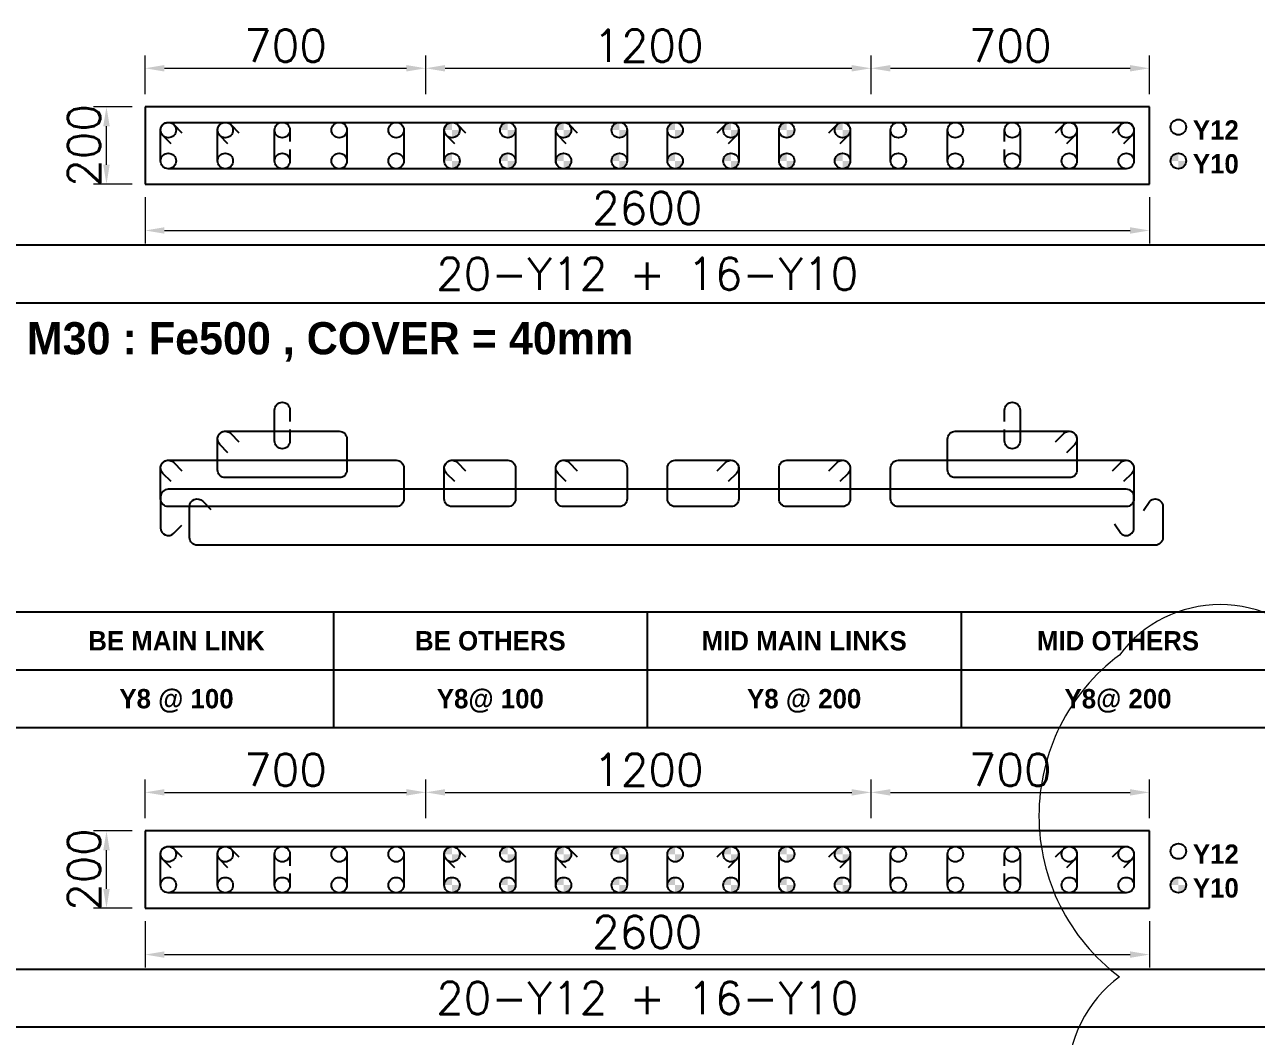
# Model space of a CAD drawing. Header units: millimetres. Extents: x -28707963 to -28231469, y 696001 to 896471.
# Drawn here: x -28315247 to -28305680, y 801473 to 809332 of the extents above; entities that cross this region are included whole.
import ezdxf
from ezdxf.enums import TextEntityAlignment as Align

# ---------------------------------------------------------------- set-up
doc = ezdxf.new("R2010")
doc.units = ezdxf.units.MM
doc.header["$MEASUREMENT"] = 0
doc.header["$PDMODE"] = 34
doc.header["$PDSIZE"] = -8
doc.layers.get('0').update_dxf_attribs({"lineweight": 5})
for name, color, linetype in [('09 COL TEXT-SCH', 2, 'Continuous'), ('14 REINF', 6, 'Continuous'), ('22 TABLE FRAME', 5, 'Continuous'), ('23 STIRRUPS', 5, 'Continuous'), ('TEXT', 4, 'Continuous')]:
    doc.layers.add(name, color=color, linetype=linetype)
doc.layers.add('19 COLUMN', color=1, linetype='Continuous', lineweight=25)
doc.styles.add('adani bold', font='')
doc.styles.add('ROMANS', font='simplex.shx')
doc.styles.get('adani bold').set_extended_font_data('Adani Bold', bold=True)
doc.dimstyles.new('D 50', dxfattribs={"dimscale": 100, "dimtxt": 3, "dimasz": 1.5, "dimexe": 1, "dimexo": 1, "dimgap": 0.5, "dimtad": 1, "dimdec": 0, "dimdsep": 46, "dimtxsty": 'ROMANS', "dimcen": 2.5, "dimclrd": 5, "dimclre": 5, "dimclrt": 4, "dimadec": 0, "dimazin": 0, "dimtfac": 1, "dimtdec": 0, "dimtmove": 0, "dimatfit": 3, "dimfxl": 1, "dimlwd": 0, "dimlwe": 0, "dimarcsym": 0})

# ---------------------------------------------------------------- blocks, each defined once
blk = doc.blocks.new('*D58')
at = {"color": 5, "lineweight": 0, "transparency": 16777216}
for p, q in [((-28314311.1, 802368.4), (-28314311.1, 802008.4)), ((-28306511.1, 802368.4), (-28306511.1, 802008.4)), ((-28314161.1, 802108.4), (-28306661.1, 802108.4))]:
    blk.add_line(p, q, dxfattribs=at)
at = {"color": 5, "transparency": 16777216}
for points in [[(-28314161.1, 802133.4), (-28314161.1, 802083.4), (-28314311.1, 802108.4)], [(-28306661.1, 802083.4), (-28306661.1, 802133.4), (-28306511.1, 802108.4)]]:
    blk.add_solid(points, dxfattribs=at)
at = {"layer": 'Defpoints', "color": 0, "transparency": 16777216}
for p in [(-28314311.1, 802468.4), (-28306511.1, 802468.4), (-28306511.1, 802108.4)]:
    blk.add_point(p, dxfattribs=at)
at = {"color": 4, "transparency": 16777216, "insert": (-28310411.1, 802283.4), "char_height": 250, "attachment_point": 5, "style": 'ROMANS'}
blk.add_mtext('2600', dxfattribs=at)
blk = doc.blocks.new('*D59')
at = {"color": 5, "lineweight": 0, "transparency": 16777216}
for p, q in [((-28314311.1, 807993.4), (-28314311.1, 807633.4)), ((-28306511.1, 807993.4), (-28306511.1, 807633.4)), ((-28314161.1, 807733.4), (-28306661.1, 807733.4))]:
    blk.add_line(p, q, dxfattribs=at)
at = {"color": 5, "transparency": 16777216}
for points in [[(-28314161.1, 807758.4), (-28314161.1, 807708.4), (-28314311.1, 807733.4)], [(-28306661.1, 807708.4), (-28306661.1, 807758.4), (-28306511.1, 807733.4)]]:
    blk.add_solid(points, dxfattribs=at)
at = {"layer": 'Defpoints', "color": 0, "transparency": 16777216}
for p in [(-28314311.1, 808093.4), (-28306511.1, 808093.4), (-28306511.1, 807733.4)]:
    blk.add_point(p, dxfattribs=at)
at = {"color": 4, "transparency": 16777216, "insert": (-28310411.1, 807908.4), "char_height": 250, "attachment_point": 5, "style": 'ROMANS'}
blk.add_mtext('2600', dxfattribs=at)
blk = doc.blocks.new('*D335')
at = {"color": 5, "lineweight": 0, "transparency": 16777216}
for p, q in [((-28314411.1, 803068.4), (-28314711.1, 803068.4)), ((-28314611.1, 802618.4), (-28314611.1, 802918.4)), ((-28314411.1, 802468.4), (-28314711.1, 802468.4))]:
    blk.add_line(p, q, dxfattribs=at)
at = {"color": 5, "transparency": 16777216}
for points in [[(-28314586.1, 802918.4), (-28314636.1, 802918.4), (-28314611.1, 803068.4)], [(-28314636.1, 802618.4), (-28314586.1, 802618.4), (-28314611.1, 802468.4)]]:
    blk.add_solid(points, dxfattribs=at)
at = {"layer": 'Defpoints', "color": 0, "transparency": 16777216}
for p in [(-28314611.1, 803068.4), (-28314311.1, 803068.4), (-28314311.1, 802468.4)]:
    blk.add_point(p, dxfattribs=at)
at = {"color": 4, "transparency": 16777216, "insert": (-28314786.1, 802768.4), "char_height": 250, "attachment_point": 5, "rotation": 90, "style": 'ROMANS'}
blk.add_mtext('200', dxfattribs=at)
blk = doc.blocks.new('*D336')
at = {"color": 5, "lineweight": 0, "transparency": 16777216}
for p, q in [((-28314311.1, 803168.4), (-28314311.1, 803468.4)), ((-28312131.3, 803168.4), (-28312131.3, 803468.4)), ((-28314161.1, 803368.4), (-28312281.3, 803368.4))]:
    blk.add_line(p, q, dxfattribs=at)
at = {"color": 5, "transparency": 16777216}
for points in [[(-28314161.1, 803393.4), (-28314161.1, 803343.4), (-28314311.1, 803368.4)], [(-28312281.3, 803343.4), (-28312281.3, 803393.4), (-28312131.3, 803368.4)]]:
    blk.add_solid(points, dxfattribs=at)
at = {"layer": 'Defpoints', "color": 0, "transparency": 16777216}
for p in [(-28312131.3, 803368.4), (-28314311.1, 803068.4), (-28312131.3, 803068.4)]:
    blk.add_point(p, dxfattribs=at)
at = {"color": 4, "transparency": 16777216, "insert": (-28313221.2, 803543.4), "char_height": 250, "attachment_point": 5, "style": 'ROMANS'}
blk.add_mtext('700', dxfattribs=at)
blk = doc.blocks.new('*D337')
at = {"color": 5, "lineweight": 0, "transparency": 16777216}
for p, q in [((-28312131.3, 803168.4), (-28312131.3, 803468.4)), ((-28308672.8, 803168.4), (-28308672.8, 803468.4)), ((-28311981.3, 803368.4), (-28308822.8, 803368.4))]:
    blk.add_line(p, q, dxfattribs=at)
at = {"color": 5, "transparency": 16777216}
for points in [[(-28311981.3, 803393.4), (-28311981.3, 803343.4), (-28312131.3, 803368.4)], [(-28308822.8, 803343.4), (-28308822.8, 803393.4), (-28308672.8, 803368.4)]]:
    blk.add_solid(points, dxfattribs=at)
at = {"layer": 'Defpoints', "color": 0, "transparency": 16777216}
for p in [(-28308672.8, 803368.4), (-28312131.3, 803068.4), (-28308672.8, 803068.4)]:
    blk.add_point(p, dxfattribs=at)
at = {"color": 4, "transparency": 16777216, "insert": (-28310402, 803543.4), "char_height": 250, "attachment_point": 5, "style": 'ROMANS'}
blk.add_mtext('1200', dxfattribs=at)
blk = doc.blocks.new('*D338')
at = {"color": 5, "lineweight": 0, "transparency": 16777216}
for p, q in [((-28308672.8, 803168.4), (-28308672.8, 803468.4)), ((-28306511.1, 803168.4), (-28306511.1, 803468.4)), ((-28308522.8, 803368.4), (-28306661.1, 803368.4))]:
    blk.add_line(p, q, dxfattribs=at)
at = {"color": 5, "transparency": 16777216}
for points in [[(-28308522.8, 803393.4), (-28308522.8, 803343.4), (-28308672.8, 803368.4)], [(-28306661.1, 803343.4), (-28306661.1, 803393.4), (-28306511.1, 803368.4)]]:
    blk.add_solid(points, dxfattribs=at)
at = {"layer": 'Defpoints', "color": 0, "transparency": 16777216}
for p in [(-28306511.1, 803368.4), (-28308672.8, 803068.4), (-28306511.1, 803068.4)]:
    blk.add_point(p, dxfattribs=at)
at = {"color": 4, "transparency": 16777216, "insert": (-28307592, 803543.4), "char_height": 250, "attachment_point": 5, "style": 'ROMANS'}
blk.add_mtext('700', dxfattribs=at)
blk = doc.blocks.new('*D339')
at = {"color": 5, "lineweight": 0, "transparency": 16777216}
for p, q in [((-28314411.1, 808693.4), (-28314711.1, 808693.4)), ((-28314611.1, 808243.4), (-28314611.1, 808543.4)), ((-28314411.1, 808093.4), (-28314711.1, 808093.4))]:
    blk.add_line(p, q, dxfattribs=at)
at = {"color": 5, "transparency": 16777216}
for points in [[(-28314586.1, 808543.4), (-28314636.1, 808543.4), (-28314611.1, 808693.4)], [(-28314636.1, 808243.4), (-28314586.1, 808243.4), (-28314611.1, 808093.4)]]:
    blk.add_solid(points, dxfattribs=at)
at = {"layer": 'Defpoints', "color": 0, "transparency": 16777216}
for p in [(-28314611.1, 808693.4), (-28314311.1, 808693.4), (-28314311.1, 808093.4)]:
    blk.add_point(p, dxfattribs=at)
at = {"color": 4, "transparency": 16777216, "insert": (-28314786.1, 808393.4), "char_height": 250, "attachment_point": 5, "rotation": 90, "style": 'ROMANS'}
blk.add_mtext('200', dxfattribs=at)
blk = doc.blocks.new('*D340')
at = {"color": 5, "lineweight": 0, "transparency": 16777216}
for p, q in [((-28314311.1, 808793.4), (-28314311.1, 809093.4)), ((-28312131.3, 808793.4), (-28312131.3, 809093.4)), ((-28314161.1, 808993.4), (-28312281.3, 808993.4))]:
    blk.add_line(p, q, dxfattribs=at)
at = {"color": 5, "transparency": 16777216}
for points in [[(-28314161.1, 809018.4), (-28314161.1, 808968.4), (-28314311.1, 808993.4)], [(-28312281.3, 808968.4), (-28312281.3, 809018.4), (-28312131.3, 808993.4)]]:
    blk.add_solid(points, dxfattribs=at)
at = {"layer": 'Defpoints', "color": 0, "transparency": 16777216}
for p in [(-28312131.3, 808993.4), (-28314311.1, 808693.4), (-28312131.3, 808693.4)]:
    blk.add_point(p, dxfattribs=at)
at = {"color": 4, "transparency": 16777216, "insert": (-28313221.2, 809168.4), "char_height": 250, "attachment_point": 5, "style": 'ROMANS'}
blk.add_mtext('700', dxfattribs=at)
blk = doc.blocks.new('*D341')
at = {"color": 5, "lineweight": 0, "transparency": 16777216}
for p, q in [((-28312131.3, 808793.4), (-28312131.3, 809093.4)), ((-28308672.8, 808793.4), (-28308672.8, 809093.4)), ((-28311981.3, 808993.4), (-28308822.8, 808993.4))]:
    blk.add_line(p, q, dxfattribs=at)
at = {"color": 5, "transparency": 16777216}
for points in [[(-28311981.3, 809018.4), (-28311981.3, 808968.4), (-28312131.3, 808993.4)], [(-28308822.8, 808968.4), (-28308822.8, 809018.4), (-28308672.8, 808993.4)]]:
    blk.add_solid(points, dxfattribs=at)
at = {"layer": 'Defpoints', "color": 0, "transparency": 16777216}
for p in [(-28308672.8, 808993.4), (-28312131.3, 808693.4), (-28308672.8, 808693.4)]:
    blk.add_point(p, dxfattribs=at)
at = {"color": 4, "transparency": 16777216, "insert": (-28310402, 809168.4), "char_height": 250, "attachment_point": 5, "style": 'ROMANS'}
blk.add_mtext('1200', dxfattribs=at)
blk = doc.blocks.new('*D342')
at = {"color": 5, "lineweight": 0, "transparency": 16777216}
for p, q in [((-28308672.8, 808793.4), (-28308672.8, 809093.4)), ((-28306511.1, 808793.4), (-28306511.1, 809093.4)), ((-28308522.8, 808993.4), (-28306661.1, 808993.4))]:
    blk.add_line(p, q, dxfattribs=at)
at = {"color": 5, "transparency": 16777216}
for points in [[(-28308522.8, 809018.4), (-28308522.8, 808968.4), (-28308672.8, 808993.4)], [(-28306661.1, 808968.4), (-28306661.1, 809018.4), (-28306511.1, 808993.4)]]:
    blk.add_solid(points, dxfattribs=at)
at = {"layer": 'Defpoints', "color": 0, "transparency": 16777216}
for p in [(-28306511.1, 808993.4), (-28308672.8, 808693.4), (-28306511.1, 808693.4)]:
    blk.add_point(p, dxfattribs=at)
at = {"color": 4, "transparency": 16777216, "insert": (-28307592, 809168.4), "char_height": 250, "attachment_point": 5, "style": 'ROMANS'}
blk.add_mtext('700', dxfattribs=at)

msp = doc.modelspace()

# ---------------------------------------------------------------- hatches: boundary and pattern name
at = {"layer": '14 REINF'}
h = msp.add_hatch(color=6, dxfattribs=at)
edge = h.paths.add_edge_path(flags=0)
edge.add_line((-28311987.8, 808513.4), (-28311927.8, 808513.4))
edge.add_line((-28311927.8, 808513.4), (-28311927.8, 808573.4))
edge.add_arc((-28311927.8, 808513.4), 60, 90, 180)
edge = h.paths.add_edge_path(flags=0)
edge.add_line((-28311867.8, 808513.4), (-28311927.8, 808513.4))
edge.add_line((-28311927.8, 808513.4), (-28311927.8, 808453.4))
edge.add_arc((-28311927.8, 808513.4), 60, 270, 360)
h = msp.add_hatch(color=6, dxfattribs=at)
edge = h.paths.add_edge_path(flags=0)
edge.add_line((-28311554.4, 808513.4), (-28311494.4, 808513.4))
edge.add_line((-28311494.4, 808513.4), (-28311494.4, 808573.4))
edge.add_arc((-28311494.4, 808513.4), 60, 90, 180)
edge = h.paths.add_edge_path(flags=0)
edge.add_line((-28311434.4, 808513.4), (-28311494.4, 808513.4))
edge.add_line((-28311494.4, 808513.4), (-28311494.4, 808453.4))
edge.add_arc((-28311494.4, 808513.4), 60, 270, 360)
h = msp.add_hatch(color=6, dxfattribs=at)
edge = h.paths.add_edge_path(flags=0)
edge.add_line((-28311121.1, 808513.4), (-28311061.1, 808513.4))
edge.add_line((-28311061.1, 808513.4), (-28311061.1, 808573.4))
edge.add_arc((-28311061.1, 808513.4), 60, 90, 180)
edge = h.paths.add_edge_path(flags=0)
edge.add_line((-28311001.1, 808513.4), (-28311061.1, 808513.4))
edge.add_line((-28311061.1, 808513.4), (-28311061.1, 808453.4))
edge.add_arc((-28311061.1, 808513.4), 60, 270, 360)
h = msp.add_hatch(color=6, dxfattribs=at)
edge = h.paths.add_edge_path(flags=0)
edge.add_line((-28310687.8, 808513.4), (-28310627.8, 808513.4))
edge.add_line((-28310627.8, 808513.4), (-28310627.8, 808573.4))
edge.add_arc((-28310627.8, 808513.4), 60, 90, 180)
edge = h.paths.add_edge_path(flags=0)
edge.add_line((-28310567.8, 808513.4), (-28310627.8, 808513.4))
edge.add_line((-28310627.8, 808513.4), (-28310627.8, 808453.4))
edge.add_arc((-28310627.8, 808513.4), 60, 270, 360)
h = msp.add_hatch(color=6, dxfattribs=at)
edge = h.paths.add_edge_path(flags=0)
edge.add_line((-28310254.4, 808513.4), (-28310194.4, 808513.4))
edge.add_line((-28310194.4, 808513.4), (-28310194.4, 808573.4))
edge.add_arc((-28310194.4, 808513.4), 60, 90, 180)
edge = h.paths.add_edge_path(flags=0)
edge.add_line((-28310134.4, 808513.4), (-28310194.4, 808513.4))
edge.add_line((-28310194.4, 808513.4), (-28310194.4, 808453.4))
edge.add_arc((-28310194.4, 808513.4), 60, 270, 360)
h = msp.add_hatch(color=6, dxfattribs=at)
edge = h.paths.add_edge_path(flags=0)
edge.add_line((-28309821.1, 808513.4), (-28309761.1, 808513.4))
edge.add_line((-28309761.1, 808513.4), (-28309761.1, 808573.4))
edge.add_arc((-28309761.1, 808513.4), 60, 90, 180)
edge = h.paths.add_edge_path(flags=0)
edge.add_line((-28309701.1, 808513.4), (-28309761.1, 808513.4))
edge.add_line((-28309761.1, 808513.4), (-28309761.1, 808453.4))
edge.add_arc((-28309761.1, 808513.4), 60, 270, 360)
h = msp.add_hatch(color=6, dxfattribs=at)
edge = h.paths.add_edge_path(flags=0)
edge.add_line((-28309387.8, 808513.4), (-28309327.8, 808513.4))
edge.add_line((-28309327.8, 808513.4), (-28309327.8, 808573.4))
edge.add_arc((-28309327.8, 808513.4), 60, 90, 180)
edge = h.paths.add_edge_path(flags=0)
edge.add_line((-28309267.8, 808513.4), (-28309327.8, 808513.4))
edge.add_line((-28309327.8, 808513.4), (-28309327.8, 808453.4))
edge.add_arc((-28309327.8, 808513.4), 60, 270, 360)
h = msp.add_hatch(color=6, dxfattribs=at)
edge = h.paths.add_edge_path(flags=0)
edge.add_line((-28308954.4, 808513.4), (-28308894.4, 808513.4))
edge.add_line((-28308894.4, 808513.4), (-28308894.4, 808573.4))
edge.add_arc((-28308894.4, 808513.4), 60, 90, 180)
edge = h.paths.add_edge_path(flags=0)
edge.add_line((-28308834.4, 808513.4), (-28308894.4, 808513.4))
edge.add_line((-28308894.4, 808513.4), (-28308894.4, 808453.4))
edge.add_arc((-28308894.4, 808513.4), 60, 270, 360)
h = msp.add_hatch(color=6, dxfattribs=at)
edge = h.paths.add_edge_path(flags=0)
edge.add_line((-28311987.8, 808273.4), (-28311927.8, 808273.4))
edge.add_line((-28311927.8, 808273.4), (-28311927.8, 808333.4))
edge.add_arc((-28311927.8, 808273.4), 60, 90, 180)
edge = h.paths.add_edge_path(flags=0)
edge.add_line((-28311867.8, 808273.4), (-28311927.8, 808273.4))
edge.add_line((-28311927.8, 808273.4), (-28311927.8, 808213.4))
edge.add_arc((-28311927.8, 808273.4), 60, 270, 360)
h = msp.add_hatch(color=6, dxfattribs=at)
edge = h.paths.add_edge_path(flags=0)
edge.add_line((-28311554.4, 808273.4), (-28311494.4, 808273.4))
edge.add_line((-28311494.4, 808273.4), (-28311494.4, 808333.4))
edge.add_arc((-28311494.4, 808273.4), 60, 90, 180)
edge = h.paths.add_edge_path(flags=0)
edge.add_line((-28311434.4, 808273.4), (-28311494.4, 808273.4))
edge.add_line((-28311494.4, 808273.4), (-28311494.4, 808213.4))
edge.add_arc((-28311494.4, 808273.4), 60, 270, 360)
h = msp.add_hatch(color=6, dxfattribs=at)
edge = h.paths.add_edge_path(flags=0)
edge.add_line((-28311121.1, 808273.4), (-28311061.1, 808273.4))
edge.add_line((-28311061.1, 808273.4), (-28311061.1, 808333.4))
edge.add_arc((-28311061.1, 808273.4), 60, 90, 180)
edge = h.paths.add_edge_path(flags=0)
edge.add_line((-28311001.1, 808273.4), (-28311061.1, 808273.4))
edge.add_line((-28311061.1, 808273.4), (-28311061.1, 808213.4))
edge.add_arc((-28311061.1, 808273.4), 60, 270, 360)
h = msp.add_hatch(color=6, dxfattribs=at)
edge = h.paths.add_edge_path(flags=0)
edge.add_line((-28310687.8, 808273.4), (-28310627.8, 808273.4))
edge.add_line((-28310627.8, 808273.4), (-28310627.8, 808333.4))
edge.add_arc((-28310627.8, 808273.4), 60, 90, 180)
edge = h.paths.add_edge_path(flags=0)
edge.add_line((-28310567.8, 808273.4), (-28310627.8, 808273.4))
edge.add_line((-28310627.8, 808273.4), (-28310627.8, 808213.4))
edge.add_arc((-28310627.8, 808273.4), 60, 270, 360)
h = msp.add_hatch(color=6, dxfattribs=at)
edge = h.paths.add_edge_path(flags=0)
edge.add_line((-28310254.4, 808273.4), (-28310194.4, 808273.4))
edge.add_line((-28310194.4, 808273.4), (-28310194.4, 808333.4))
edge.add_arc((-28310194.4, 808273.4), 60, 90, 180)
edge = h.paths.add_edge_path(flags=0)
edge.add_line((-28310134.4, 808273.4), (-28310194.4, 808273.4))
edge.add_line((-28310194.4, 808273.4), (-28310194.4, 808213.4))
edge.add_arc((-28310194.4, 808273.4), 60, 270, 360)
h = msp.add_hatch(color=6, dxfattribs=at)
edge = h.paths.add_edge_path(flags=0)
edge.add_line((-28309821.1, 808273.4), (-28309761.1, 808273.4))
edge.add_line((-28309761.1, 808273.4), (-28309761.1, 808333.4))
edge.add_arc((-28309761.1, 808273.4), 60, 90, 180)
edge = h.paths.add_edge_path(flags=0)
edge.add_line((-28309701.1, 808273.4), (-28309761.1, 808273.4))
edge.add_line((-28309761.1, 808273.4), (-28309761.1, 808213.4))
edge.add_arc((-28309761.1, 808273.4), 60, 270, 360)
h = msp.add_hatch(color=6, dxfattribs=at)
edge = h.paths.add_edge_path(flags=0)
edge.add_line((-28309387.8, 808273.4), (-28309327.8, 808273.4))
edge.add_line((-28309327.8, 808273.4), (-28309327.8, 808333.4))
edge.add_arc((-28309327.8, 808273.4), 60, 90, 180)
edge = h.paths.add_edge_path(flags=0)
edge.add_line((-28309267.8, 808273.4), (-28309327.8, 808273.4))
edge.add_line((-28309327.8, 808273.4), (-28309327.8, 808213.4))
edge.add_arc((-28309327.8, 808273.4), 60, 270, 360)
h = msp.add_hatch(color=6, dxfattribs=at)
edge = h.paths.add_edge_path(flags=0)
edge.add_line((-28308954.4, 808273.4), (-28308894.4, 808273.4))
edge.add_line((-28308894.4, 808273.4), (-28308894.4, 808333.4))
edge.add_arc((-28308894.4, 808273.4), 60, 90, 180)
edge = h.paths.add_edge_path(flags=0)
edge.add_line((-28308834.4, 808273.4), (-28308894.4, 808273.4))
edge.add_line((-28308894.4, 808273.4), (-28308894.4, 808213.4))
edge.add_arc((-28308894.4, 808273.4), 60, 270, 360)
h = msp.add_hatch(color=6, dxfattribs=at)
edge = h.paths.add_edge_path(flags=0)
edge.add_line((-28306346.1, 808273.4), (-28306286.1, 808273.4))
edge.add_line((-28306286.1, 808273.4), (-28306286.1, 808333.4))
edge.add_arc((-28306286.1, 808273.4), 60, 90, 180)
edge = h.paths.add_edge_path(flags=0)
edge.add_line((-28306226.1, 808273.4), (-28306286.1, 808273.4))
edge.add_line((-28306286.1, 808273.4), (-28306286.1, 808213.4))
edge.add_arc((-28306286.1, 808273.4), 60, 270, 360)
h = msp.add_hatch(color=6, dxfattribs=at)
edge = h.paths.add_edge_path(flags=0)
edge.add_line((-28311987.8, 802888.4), (-28311927.8, 802888.4))
edge.add_line((-28311927.8, 802888.4), (-28311927.8, 802948.4))
edge.add_arc((-28311927.8, 802888.4), 60, 90, 180)
edge = h.paths.add_edge_path(flags=0)
edge.add_line((-28311867.8, 802888.4), (-28311927.8, 802888.4))
edge.add_line((-28311927.8, 802888.4), (-28311927.8, 802828.4))
edge.add_arc((-28311927.8, 802888.4), 60, 270, 360)
h = msp.add_hatch(color=6, dxfattribs=at)
edge = h.paths.add_edge_path(flags=0)
edge.add_line((-28311554.4, 802888.4), (-28311494.4, 802888.4))
edge.add_line((-28311494.4, 802888.4), (-28311494.4, 802948.4))
edge.add_arc((-28311494.4, 802888.4), 60, 90, 180)
edge = h.paths.add_edge_path(flags=0)
edge.add_line((-28311434.4, 802888.4), (-28311494.4, 802888.4))
edge.add_line((-28311494.4, 802888.4), (-28311494.4, 802828.4))
edge.add_arc((-28311494.4, 802888.4), 60, 270, 360)
h = msp.add_hatch(color=6, dxfattribs=at)
edge = h.paths.add_edge_path(flags=0)
edge.add_line((-28311121.1, 802888.4), (-28311061.1, 802888.4))
edge.add_line((-28311061.1, 802888.4), (-28311061.1, 802948.4))
edge.add_arc((-28311061.1, 802888.4), 60, 90, 180)
edge = h.paths.add_edge_path(flags=0)
edge.add_line((-28311001.1, 802888.4), (-28311061.1, 802888.4))
edge.add_line((-28311061.1, 802888.4), (-28311061.1, 802828.4))
edge.add_arc((-28311061.1, 802888.4), 60, 270, 360)
h = msp.add_hatch(color=6, dxfattribs=at)
edge = h.paths.add_edge_path(flags=0)
edge.add_line((-28310687.8, 802888.4), (-28310627.8, 802888.4))
edge.add_line((-28310627.8, 802888.4), (-28310627.8, 802948.4))
edge.add_arc((-28310627.8, 802888.4), 60, 90, 180)
edge = h.paths.add_edge_path(flags=0)
edge.add_line((-28310567.8, 802888.4), (-28310627.8, 802888.4))
edge.add_line((-28310627.8, 802888.4), (-28310627.8, 802828.4))
edge.add_arc((-28310627.8, 802888.4), 60, 270, 360)
h = msp.add_hatch(color=6, dxfattribs=at)
edge = h.paths.add_edge_path(flags=0)
edge.add_line((-28310254.4, 802888.4), (-28310194.4, 802888.4))
edge.add_line((-28310194.4, 802888.4), (-28310194.4, 802948.4))
edge.add_arc((-28310194.4, 802888.4), 60, 90, 180)
edge = h.paths.add_edge_path(flags=0)
edge.add_line((-28310134.4, 802888.4), (-28310194.4, 802888.4))
edge.add_line((-28310194.4, 802888.4), (-28310194.4, 802828.4))
edge.add_arc((-28310194.4, 802888.4), 60, 270, 360)
h = msp.add_hatch(color=6, dxfattribs=at)
edge = h.paths.add_edge_path(flags=0)
edge.add_line((-28309821.1, 802888.4), (-28309761.1, 802888.4))
edge.add_line((-28309761.1, 802888.4), (-28309761.1, 802948.4))
edge.add_arc((-28309761.1, 802888.4), 60, 90, 180)
edge = h.paths.add_edge_path(flags=0)
edge.add_line((-28309701.1, 802888.4), (-28309761.1, 802888.4))
edge.add_line((-28309761.1, 802888.4), (-28309761.1, 802828.4))
edge.add_arc((-28309761.1, 802888.4), 60, 270, 360)
h = msp.add_hatch(color=6, dxfattribs=at)
edge = h.paths.add_edge_path(flags=0)
edge.add_line((-28309387.8, 802888.4), (-28309327.8, 802888.4))
edge.add_line((-28309327.8, 802888.4), (-28309327.8, 802948.4))
edge.add_arc((-28309327.8, 802888.4), 60, 90, 180)
edge = h.paths.add_edge_path(flags=0)
edge.add_line((-28309267.8, 802888.4), (-28309327.8, 802888.4))
edge.add_line((-28309327.8, 802888.4), (-28309327.8, 802828.4))
edge.add_arc((-28309327.8, 802888.4), 60, 270, 360)
h = msp.add_hatch(color=6, dxfattribs=at)
edge = h.paths.add_edge_path(flags=0)
edge.add_line((-28308954.4, 802888.4), (-28308894.4, 802888.4))
edge.add_line((-28308894.4, 802888.4), (-28308894.4, 802948.4))
edge.add_arc((-28308894.4, 802888.4), 60, 90, 180)
edge = h.paths.add_edge_path(flags=0)
edge.add_line((-28308834.4, 802888.4), (-28308894.4, 802888.4))
edge.add_line((-28308894.4, 802888.4), (-28308894.4, 802828.4))
edge.add_arc((-28308894.4, 802888.4), 60, 270, 360)
h = msp.add_hatch(color=6, dxfattribs=at)
edge = h.paths.add_edge_path(flags=0)
edge.add_line((-28311987.8, 802648.4), (-28311927.8, 802648.4))
edge.add_line((-28311927.8, 802648.4), (-28311927.8, 802708.4))
edge.add_arc((-28311927.8, 802648.4), 60, 90, 180)
edge = h.paths.add_edge_path(flags=0)
edge.add_line((-28311867.8, 802648.4), (-28311927.8, 802648.4))
edge.add_line((-28311927.8, 802648.4), (-28311927.8, 802588.4))
edge.add_arc((-28311927.8, 802648.4), 60, 270, 360)
h = msp.add_hatch(color=6, dxfattribs=at)
edge = h.paths.add_edge_path(flags=0)
edge.add_line((-28311554.4, 802648.4), (-28311494.4, 802648.4))
edge.add_line((-28311494.4, 802648.4), (-28311494.4, 802708.4))
edge.add_arc((-28311494.4, 802648.4), 60, 90, 180)
edge = h.paths.add_edge_path(flags=0)
edge.add_line((-28311434.4, 802648.4), (-28311494.4, 802648.4))
edge.add_line((-28311494.4, 802648.4), (-28311494.4, 802588.4))
edge.add_arc((-28311494.4, 802648.4), 60, 270, 360)
h = msp.add_hatch(color=6, dxfattribs=at)
edge = h.paths.add_edge_path(flags=0)
edge.add_line((-28311121.1, 802648.4), (-28311061.1, 802648.4))
edge.add_line((-28311061.1, 802648.4), (-28311061.1, 802708.4))
edge.add_arc((-28311061.1, 802648.4), 60, 90, 180)
edge = h.paths.add_edge_path(flags=0)
edge.add_line((-28311001.1, 802648.4), (-28311061.1, 802648.4))
edge.add_line((-28311061.1, 802648.4), (-28311061.1, 802588.4))
edge.add_arc((-28311061.1, 802648.4), 60, 270, 360)
h = msp.add_hatch(color=6, dxfattribs=at)
edge = h.paths.add_edge_path(flags=0)
edge.add_line((-28310687.8, 802648.4), (-28310627.8, 802648.4))
edge.add_line((-28310627.8, 802648.4), (-28310627.8, 802708.4))
edge.add_arc((-28310627.8, 802648.4), 60, 90, 180)
edge = h.paths.add_edge_path(flags=0)
edge.add_line((-28310567.8, 802648.4), (-28310627.8, 802648.4))
edge.add_line((-28310627.8, 802648.4), (-28310627.8, 802588.4))
edge.add_arc((-28310627.8, 802648.4), 60, 270, 360)
h = msp.add_hatch(color=6, dxfattribs=at)
edge = h.paths.add_edge_path(flags=0)
edge.add_line((-28310254.4, 802648.4), (-28310194.4, 802648.4))
edge.add_line((-28310194.4, 802648.4), (-28310194.4, 802708.4))
edge.add_arc((-28310194.4, 802648.4), 60, 90, 180)
edge = h.paths.add_edge_path(flags=0)
edge.add_line((-28310134.4, 802648.4), (-28310194.4, 802648.4))
edge.add_line((-28310194.4, 802648.4), (-28310194.4, 802588.4))
edge.add_arc((-28310194.4, 802648.4), 60, 270, 360)
h = msp.add_hatch(color=6, dxfattribs=at)
edge = h.paths.add_edge_path(flags=0)
edge.add_line((-28309821.1, 802648.4), (-28309761.1, 802648.4))
edge.add_line((-28309761.1, 802648.4), (-28309761.1, 802708.4))
edge.add_arc((-28309761.1, 802648.4), 60, 90, 180)
edge = h.paths.add_edge_path(flags=0)
edge.add_line((-28309701.1, 802648.4), (-28309761.1, 802648.4))
edge.add_line((-28309761.1, 802648.4), (-28309761.1, 802588.4))
edge.add_arc((-28309761.1, 802648.4), 60, 270, 360)
h = msp.add_hatch(color=6, dxfattribs=at)
edge = h.paths.add_edge_path(flags=0)
edge.add_line((-28309387.8, 802648.4), (-28309327.8, 802648.4))
edge.add_line((-28309327.8, 802648.4), (-28309327.8, 802708.4))
edge.add_arc((-28309327.8, 802648.4), 60, 90, 180)
edge = h.paths.add_edge_path(flags=0)
edge.add_line((-28309267.8, 802648.4), (-28309327.8, 802648.4))
edge.add_line((-28309327.8, 802648.4), (-28309327.8, 802588.4))
edge.add_arc((-28309327.8, 802648.4), 60, 270, 360)
h = msp.add_hatch(color=6, dxfattribs=at)
edge = h.paths.add_edge_path(flags=0)
edge.add_line((-28308954.4, 802648.4), (-28308894.4, 802648.4))
edge.add_line((-28308894.4, 802648.4), (-28308894.4, 802708.4))
edge.add_arc((-28308894.4, 802648.4), 60, 90, 180)
edge = h.paths.add_edge_path(flags=0)
edge.add_line((-28308834.4, 802648.4), (-28308894.4, 802648.4))
edge.add_line((-28308894.4, 802648.4), (-28308894.4, 802588.4))
edge.add_arc((-28308894.4, 802648.4), 60, 270, 360)
h = msp.add_hatch(color=6, dxfattribs=at)
edge = h.paths.add_edge_path(flags=0)
edge.add_line((-28306346.1, 802648.4), (-28306286.1, 802648.4))
edge.add_line((-28306286.1, 802648.4), (-28306286.1, 802708.4))
edge.add_arc((-28306286.1, 802648.4), 60, 90, 180)
edge = h.paths.add_edge_path(flags=0)
edge.add_line((-28306226.1, 802648.4), (-28306286.1, 802648.4))
edge.add_line((-28306286.1, 802648.4), (-28306286.1, 802588.4))
edge.add_arc((-28306286.1, 802648.4), 60, 270, 360)

# ---------------------------------------------------------------- linework, layer by layer
msp.add_lwpolyline([(-28297146.6, 806201.8, 0.5), (-28298662.9, 806201.8, 0.5), (-28300279.1, 806201.8, 0.5), (-28301812.1, 806201.8, 0.5), (-28301812.1, 807718.1, 0.5), (-28303328.4, 807718.1, 0.5), (-28305178, 807601.5, 0.5), (-28305178, 806035.2, 0.5), (-28305178, 804435.5, 0.5), (-28306744.3, 804435.5, 0.5), (-28306744.3, 801936.1, 0.5), (-28306744.3, 800319.9, 0.5)], format="xyb")
at = {"color": 1}
msp.add_lwpolyline([(-28337528.1, 807171.2), (-28231469, 807171.2), (-28231469, 801546.2), (-28337528.1, 801546.2)], close=True, dxfattribs=at)
at = {"layer": '14 REINF', "color": 6}
for centre in [(-28314131.1, 808513.4), (-28313688.6, 808513.4), (-28313246.1, 808513.4), (-28312803.6, 808513.4), (-28312361.1, 808513.4), (-28311927.8, 808513.4), (-28311494.4, 808513.4), (-28311061.1, 808513.4), (-28310627.8, 808513.4), (-28310194.4, 808513.4), (-28309761.1, 808513.4), (-28309327.8, 808513.4), (-28308894.4, 808513.4), (-28308461.1, 808513.4), (-28308018.6, 808513.4), (-28307576.1, 808513.4), (-28307133.6, 808513.4), (-28306691.1, 808513.4), (-28306286.1, 808535.9), (-28314131.1, 808273.4), (-28313688.6, 808273.4), (-28313246.1, 808273.4), (-28312803.6, 808273.4), (-28312361.1, 808273.4), (-28311927.8, 808273.4), (-28311494.4, 808273.4), (-28311061.1, 808273.4), (-28310627.8, 808273.4), (-28310194.4, 808273.4), (-28309761.1, 808273.4), (-28309327.8, 808273.4), (-28308894.4, 808273.4), (-28308461.1, 808273.4), (-28308018.6, 808273.4), (-28307576.1, 808273.4), (-28307133.6, 808273.4), (-28306691.1, 808273.4), (-28306286.1, 808273.4), (-28314131.1, 802888.4), (-28313688.6, 802888.4), (-28313246.1, 802888.4), (-28312803.6, 802888.4), (-28312361.1, 802888.4), (-28311927.8, 802888.4), (-28311494.4, 802888.4), (-28311061.1, 802888.4), (-28310627.8, 802888.4), (-28310194.4, 802888.4), (-28309761.1, 802888.4), (-28309327.8, 802888.4), (-28308894.4, 802888.4), (-28308461.1, 802888.4), (-28308018.6, 802888.4), (-28307576.1, 802888.4), (-28307133.6, 802888.4), (-28306691.1, 802888.4), (-28306286.1, 802910.9), (-28314131.1, 802648.4), (-28313688.6, 802648.4), (-28313246.1, 802648.4), (-28312803.6, 802648.4), (-28312361.1, 802648.4), (-28311927.8, 802648.4), (-28311494.4, 802648.4), (-28311061.1, 802648.4), (-28310627.8, 802648.4), (-28310194.4, 802648.4), (-28309761.1, 802648.4), (-28309327.8, 802648.4), (-28308894.4, 802648.4), (-28308461.1, 802648.4), (-28308018.6, 802648.4), (-28307576.1, 802648.4), (-28307133.6, 802648.4), (-28306691.1, 802648.4), (-28306286.1, 802648.4)]:
    msp.add_circle(centre, 60, dxfattribs=at)
at = {"layer": '19 COLUMN', "color": 4}
for points in [[(-28306511.1, 808693.4), (-28314311.1, 808693.4)], [(-28314311.1, 808693.4), (-28314311.1, 808093.4)], [(-28306511.1, 808093.4), (-28306511.1, 808693.4)], [(-28314311.1, 808093.4), (-28306511.1, 808093.4)], [(-28306511.1, 803068.4), (-28314311.1, 803068.4)], [(-28314311.1, 803068.4), (-28314311.1, 802468.4)], [(-28306511.1, 802468.4), (-28306511.1, 803068.4)], [(-28314311.1, 802468.4), (-28306511.1, 802468.4)]]:
    msp.add_lwpolyline(points, dxfattribs=at)
at = {"layer": '22 TABLE FRAME', "color": 5, "linetype": 'Continuous'}
for p, q in [((-28330286.1, 807621.2), (-28245536.1, 807621.2)), ((-28334786.1, 807171.2), (-28245536.1, 807171.2)), ((-28330286.1, 804771.2), (-28245536.1, 804771.2)), ((-28312848.6, 804771.2), (-28312848.6, 803871.2)), ((-28310411.1, 804771.2), (-28310411.1, 803871.2)), ((-28307973.6, 804771.2), (-28307973.6, 803871.2)), ((-28330286.1, 804321.2), (-28245536.1, 804321.2)), ((-28330286.1, 803871.2), (-28245536.1, 803871.2)), ((-28330286.1, 801996.2), (-28245536.1, 801996.2)), ((-28334786.1, 801546.2), (-28245536.1, 801546.2))]:
    msp.add_line(p, q, dxfattribs=at)
at = {"layer": '23 STIRRUPS', "color": 5}
for points in [[(-28314109.9, 808407.3), (-28314173.5, 808470.9, -0.668178), (-28314131.1, 808573.4), (-28306691.1, 808573.4, -0.414214), (-28306631.1, 808513.4), (-28306631.1, 808273.4, -0.414214), (-28306691.1, 808213.4), (-28314131.1, 808213.4, -0.414214), (-28314191.1, 808273.4), (-28314191.1, 808513.4, -0.668179), (-28314088.7, 808555.8), (-28314025, 808492.1)], [(-28314109.9, 808407.3), (-28314173.5, 808470.9, -0.668178), (-28314131.1, 808573.4), (-28312361.1, 808573.4, -0.414214), (-28312301.1, 808513.4), (-28312301.1, 808273.4, -0.414214), (-28312361.1, 808213.4), (-28314131.1, 808213.4, -0.414214), (-28314191.1, 808273.4), (-28314191.1, 808513.4, -0.668179), (-28314088.7, 808555.8), (-28314025, 808492.1)], [(-28313667.4, 808407.3), (-28313731, 808470.9, -0.668178), (-28313688.6, 808573.4), (-28312803.6, 808573.4, -0.414214), (-28312743.6, 808513.4), (-28312743.6, 808273.4, -0.414214), (-28312803.6, 808213.4), (-28313688.6, 808213.4, -0.414214), (-28313748.6, 808273.4), (-28313748.6, 808513.4, -0.668179), (-28313646.2, 808555.8), (-28313582.5, 808492.1)], [(-28313186.1, 808363.4), (-28313186.1, 808273.4, -1), (-28313306.1, 808273.4), (-28313306.1, 808513.4, -1), (-28313186.1, 808513.4), (-28313186.1, 808423.4)], [(-28311906.5, 808407.3), (-28311970.2, 808470.9, -0.668088), (-28311927.8, 808573.4), (-28311494.4, 808573.4, -0.41436), (-28311434.4, 808513.4), (-28311434.4, 808273.4, -0.41436), (-28311494.4, 808213.4), (-28311927.8, 808213.4, -0.41414), (-28311987.8, 808273.4), (-28311987.8, 808513.4, -0.668179), (-28311885.3, 808555.8), (-28311821.7, 808492.1)], [(-28311039.9, 808407.3), (-28311103.6, 808470.9, -0.668314), (-28311061.1, 808573.4), (-28310627.8, 808573.4, -0.414177), (-28310567.8, 808513.4), (-28310567.8, 808273.4, -0.414177), (-28310627.8, 808213.4), (-28311061.1, 808213.4, -0.414323), (-28311121.1, 808273.4), (-28311121.1, 808513.4, -0.668179), (-28311018.7, 808555.8), (-28310955.1, 808492.1)], [(-28309867.1, 808492.1), (-28309803.5, 808555.8, -0.668179), (-28309701.1, 808513.4), (-28309701.1, 808273.4, -0.414323), (-28309761.1, 808213.4), (-28310194.4, 808213.4, -0.414177), (-28310254.4, 808273.4), (-28310254.4, 808513.4, -0.414177), (-28310194.4, 808573.4), (-28309761.1, 808573.4, -0.668314), (-28309718.6, 808470.9), (-28309782.3, 808407.3)], [(-28309000.5, 808492.1), (-28308936.9, 808555.8, -0.668179), (-28308834.4, 808513.4), (-28308834.4, 808273.4, -0.41414), (-28308894.4, 808213.4), (-28309327.8, 808213.4, -0.41436), (-28309387.8, 808273.4), (-28309387.8, 808513.4, -0.41436), (-28309327.8, 808573.4), (-28308894.4, 808573.4, -0.668088), (-28308852, 808470.9), (-28308915.7, 808407.3)], [(-28306797.2, 808492.1), (-28306733.5, 808555.8, -0.668179), (-28306631.1, 808513.4), (-28306631.1, 808273.4, -0.414214), (-28306691.1, 808213.4), (-28308461.1, 808213.4, -0.414214), (-28308521.1, 808273.4), (-28308521.1, 808513.4, -0.414214), (-28308461.1, 808573.4), (-28306691.1, 808573.4, -0.668178), (-28306648.7, 808470.9), (-28306712.3, 808407.3)], [(-28307239.7, 808492.1), (-28307176, 808555.8, -0.668179), (-28307073.6, 808513.4), (-28307073.6, 808273.4, -0.414214), (-28307133.6, 808213.4), (-28308018.6, 808213.4, -0.414214), (-28308078.6, 808273.4), (-28308078.6, 808513.4, -0.414214), (-28308018.6, 808573.4), (-28307133.6, 808573.4, -0.668178), (-28307091.2, 808470.9), (-28307154.8, 808407.3)], [(-28307636.1, 808423.4), (-28307636.1, 808513.4, -1), (-28307516.1, 808513.4), (-28307516.1, 808273.4, -1), (-28307636.1, 808273.4), (-28307636.1, 808363.4)], [(-28313186.1, 806188.4), (-28313186.1, 806098.4, -1), (-28313306.1, 806098.4), (-28313306.1, 806338.4, -1), (-28313186.1, 806338.4), (-28313186.1, 806248.4)], [(-28307636.1, 806248.4), (-28307636.1, 806338.4, -1), (-28307516.1, 806338.4), (-28307516.1, 806098.4, -1), (-28307636.1, 806098.4), (-28307636.1, 806188.4)], [(-28313667.4, 806007.3), (-28313731, 806070.9, -0.668178), (-28313688.6, 806173.4), (-28312803.6, 806173.4, -0.414214), (-28312743.6, 806113.4), (-28312743.6, 805873.4, -0.414214), (-28312803.6, 805813.4), (-28313688.6, 805813.4, -0.414214), (-28313748.6, 805873.4), (-28313748.6, 806113.4, -0.668179), (-28313646.2, 806155.8), (-28313582.5, 806092.1)], [(-28307239.7, 806092.1), (-28307176, 806155.8, -0.668179), (-28307073.6, 806113.4), (-28307073.6, 805873.4, -0.414214), (-28307133.6, 805813.4), (-28308018.6, 805813.4, -0.414214), (-28308078.6, 805873.4), (-28308078.6, 806113.4, -0.414214), (-28308018.6, 806173.4), (-28307133.6, 806173.4, -0.668178), (-28307091.2, 806070.9), (-28307154.8, 806007.3)], [(-28314109.9, 805782.3), (-28314173.5, 805845.9, -0.668178), (-28314131.1, 805948.4), (-28312361.1, 805948.4, -0.414214), (-28312301.1, 805888.4), (-28312301.1, 805648.4, -0.414214), (-28312361.1, 805588.4), (-28314131.1, 805588.4, -0.414214), (-28314191.1, 805648.4), (-28314191.1, 805888.4, -0.668179), (-28314088.7, 805930.8), (-28314025, 805867.1)], [(-28311906.5, 805782.3), (-28311970.2, 805845.9, -0.668088), (-28311927.8, 805948.4), (-28311494.4, 805948.4, -0.41436), (-28311434.4, 805888.4), (-28311434.4, 805648.4, -0.41436), (-28311494.4, 805588.4), (-28311927.8, 805588.4, -0.41414), (-28311987.8, 805648.4), (-28311987.8, 805888.4, -0.668179), (-28311885.3, 805930.8), (-28311821.7, 805867.1)], [(-28311039.9, 805782.3), (-28311103.6, 805845.9, -0.668314), (-28311061.1, 805948.4), (-28310627.8, 805948.4, -0.414177), (-28310567.8, 805888.4), (-28310567.8, 805648.4, -0.414177), (-28310627.8, 805588.4), (-28311061.1, 805588.4, -0.414323), (-28311121.1, 805648.4), (-28311121.1, 805888.4, -0.668179), (-28311018.7, 805930.8), (-28310955.1, 805867.1)], [(-28309867.1, 805867.1), (-28309803.5, 805930.8, -0.668179), (-28309701.1, 805888.4), (-28309701.1, 805648.4, -0.414323), (-28309761.1, 805588.4), (-28310194.4, 805588.4, -0.414177), (-28310254.4, 805648.4), (-28310254.4, 805888.4, -0.414177), (-28310194.4, 805948.4), (-28309761.1, 805948.4, -0.668314), (-28309718.6, 805845.9), (-28309782.3, 805782.3)], [(-28309000.5, 805867.1), (-28308936.9, 805930.8, -0.668179), (-28308834.4, 805888.4), (-28308834.4, 805648.4, -0.41414), (-28308894.4, 805588.4), (-28309327.8, 805588.4, -0.41436), (-28309387.8, 805648.4), (-28309387.8, 805888.4, -0.41436), (-28309327.8, 805948.4), (-28308894.4, 805948.4, -0.668088), (-28308852, 805845.9), (-28308915.7, 805782.3)], [(-28306797.2, 805867.1), (-28306733.5, 805930.8, -0.668179), (-28306631.1, 805888.4), (-28306631.1, 805648.4, -0.414214), (-28306691.1, 805588.4), (-28308461.1, 805588.4, -0.414214), (-28308521.1, 805648.4), (-28308521.1, 805888.4, -0.414214), (-28308461.1, 805948.4), (-28306691.1, 805948.4, -0.668178), (-28306648.7, 805845.9), (-28306712.3, 805782.3)], [(-28306781.1, 805453.4), (-28306733.5, 805380.9, 0.198912), (-28306691.1, 805363.4, 0.414214), (-28306631.1, 805423.4), (-28306631.1, 805663.4, 0.414214), (-28306691.1, 805723.4), (-28314131.1, 805723.4, 0.414214), (-28314191.1, 805663.4), (-28314191.1, 805423.4, 0.668179), (-28314088.7, 805380.9), (-28314025, 805444.6)], [(-28306556.1, 805558.4), (-28306508.5, 805630.8, -0.198912), (-28306466.1, 805648.4, -0.414214), (-28306406.1, 805588.4), (-28306406.1, 805348.4, -0.414214), (-28306466.1, 805288.4), (-28313906.1, 805288.4, -0.414214), (-28313966.1, 805348.4), (-28313966.1, 805588.4, -0.668179), (-28313863.7, 805630.8), (-28313800, 805567.1)], [(-28314109.9, 802782.3), (-28314173.5, 802845.9, -0.668178), (-28314131.1, 802948.4), (-28306691.1, 802948.4, -0.414214), (-28306631.1, 802888.4), (-28306631.1, 802648.4, -0.414214), (-28306691.1, 802588.4), (-28314131.1, 802588.4, -0.414214), (-28314191.1, 802648.4), (-28314191.1, 802888.4, -0.668179), (-28314088.7, 802930.8), (-28314025, 802867.1)], [(-28314109.9, 802782.3), (-28314173.5, 802845.9, -0.668178), (-28314131.1, 802948.4), (-28312361.1, 802948.4, -0.414214), (-28312301.1, 802888.4), (-28312301.1, 802648.4, -0.414214), (-28312361.1, 802588.4), (-28314131.1, 802588.4, -0.414214), (-28314191.1, 802648.4), (-28314191.1, 802888.4, -0.668179), (-28314088.7, 802930.8), (-28314025, 802867.1)], [(-28313667.4, 802782.3), (-28313731, 802845.9, -0.668178), (-28313688.6, 802948.4), (-28312803.6, 802948.4, -0.414214), (-28312743.6, 802888.4), (-28312743.6, 802648.4, -0.414214), (-28312803.6, 802588.4), (-28313688.6, 802588.4, -0.414214), (-28313748.6, 802648.4), (-28313748.6, 802888.4, -0.668179), (-28313646.2, 802930.8), (-28313582.5, 802867.1)], [(-28313186.1, 802738.4), (-28313186.1, 802648.4, -1), (-28313306.1, 802648.4), (-28313306.1, 802888.4, -1), (-28313186.1, 802888.4), (-28313186.1, 802798.4)], [(-28311906.5, 802782.3), (-28311970.2, 802845.9, -0.668088), (-28311927.8, 802948.4), (-28311494.4, 802948.4, -0.41436), (-28311434.4, 802888.4), (-28311434.4, 802648.4, -0.41436), (-28311494.4, 802588.4), (-28311927.8, 802588.4, -0.41414), (-28311987.8, 802648.4), (-28311987.8, 802888.4, -0.668179), (-28311885.3, 802930.8), (-28311821.7, 802867.1)], [(-28311039.9, 802782.3), (-28311103.6, 802845.9, -0.668314), (-28311061.1, 802948.4), (-28310627.8, 802948.4, -0.414177), (-28310567.8, 802888.4), (-28310567.8, 802648.4, -0.414177), (-28310627.8, 802588.4), (-28311061.1, 802588.4, -0.414323), (-28311121.1, 802648.4), (-28311121.1, 802888.4, -0.668179), (-28311018.7, 802930.8), (-28310955.1, 802867.1)], [(-28309867.1, 802867.1), (-28309803.5, 802930.8, -0.668179), (-28309701.1, 802888.4), (-28309701.1, 802648.4, -0.414323), (-28309761.1, 802588.4), (-28310194.4, 802588.4, -0.414177), (-28310254.4, 802648.4), (-28310254.4, 802888.4, -0.414177), (-28310194.4, 802948.4), (-28309761.1, 802948.4, -0.668314), (-28309718.6, 802845.9), (-28309782.3, 802782.3)], [(-28309000.5, 802867.1), (-28308936.9, 802930.8, -0.668179), (-28308834.4, 802888.4), (-28308834.4, 802648.4, -0.41414), (-28308894.4, 802588.4), (-28309327.8, 802588.4, -0.41436), (-28309387.8, 802648.4), (-28309387.8, 802888.4, -0.41436), (-28309327.8, 802948.4), (-28308894.4, 802948.4, -0.668088), (-28308852, 802845.9), (-28308915.7, 802782.3)], [(-28306797.2, 802867.1), (-28306733.5, 802930.8, -0.668179), (-28306631.1, 802888.4), (-28306631.1, 802648.4, -0.414214), (-28306691.1, 802588.4), (-28308461.1, 802588.4, -0.414214), (-28308521.1, 802648.4), (-28308521.1, 802888.4, -0.414214), (-28308461.1, 802948.4), (-28306691.1, 802948.4, -0.668178), (-28306648.7, 802845.9), (-28306712.3, 802782.3)], [(-28307239.7, 802867.1), (-28307176, 802930.8, -0.668179), (-28307073.6, 802888.4), (-28307073.6, 802648.4, -0.414214), (-28307133.6, 802588.4), (-28308018.6, 802588.4, -0.414214), (-28308078.6, 802648.4), (-28308078.6, 802888.4, -0.414214), (-28308018.6, 802948.4), (-28307133.6, 802948.4, -0.668178), (-28307091.2, 802845.9), (-28307154.8, 802782.3)], [(-28307636.1, 802798.4), (-28307636.1, 802888.4, -1), (-28307516.1, 802888.4), (-28307516.1, 802648.4, -1), (-28307636.1, 802648.4), (-28307636.1, 802738.4)]]:
    msp.add_lwpolyline(points, format="xyb", dxfattribs=at)

# ---------------------------------------------------------------- texts
at = {"layer": '09 COL TEXT-SCH', "color": 3, "linetype": 'Continuous', "style": 'ROMANS'}
for p in [(-28310411.1, 807396.2), (-28310411.1, 801771.2)]:
    msp.add_text('20-Y12 + 16-Y10', height=250, dxfattribs=at).set_placement(p, align=Align.MIDDLE_CENTER)
at = {"layer": 'TEXT', "style": 'adani bold'}
for s, p in [('Y12', (-28306173.6, 808513.7)), ('Y10', (-28306173.6, 808251.2)), ('Y12', (-28306173.6, 802888.7)), ('Y10', (-28306173.6, 802626.2))]:
    msp.add_text(s, height=150, dxfattribs=at).set_placement(p, align=Align.MIDDLE_LEFT)
at = {"layer": 'TEXT', "lineweight": 40, "style": 'adani bold'}
msp.add_text('M30 : Fe500 , COVER = 40mm', height=250, dxfattribs=at).set_placement((-28315229.8, 806771.2))
at = {"layer": 'TEXT', "style": 'adani bold'}
for s, p in [('BE MAIN LINK', (-28314067.3, 804546.2)), ('BE OTHERS', (-28311629.8, 804546.2)), ('MID MAIN LINKS', (-28309192.3, 804546.2)), ('MID OTHERS', (-28306754.8, 804546.2)), ('Y8 @ 100', (-28314067.3, 804096.2)), ('Y8@ 100', (-28311629.8, 804096.2)), ('Y8 @ 200', (-28309192.3, 804096.2)), ('Y8@ 200', (-28306754.8, 804096.2))]:
    msp.add_text(s, height=150, dxfattribs=at).set_placement(p, align=Align.MIDDLE_CENTER)

# ---------------------------------------------------------------- dimensions: what is measured, and where the dimension line sits
for p1, p2, distance, text, override, picture, middle in [((-28314311.1, 808693.4), (-28312131.3, 808693.4), 300, '700', {"dimtxt": 2.5, "dimtxsty": 'ROMANS'}, '*D340', (-28313221.2, 809168.4)), ((-28312131.3, 808693.4), (-28308672.8, 808693.4), 300, '1200', {"dimtxt": 2.5, "dimtxsty": 'ROMANS'}, '*D341', (-28310402, 809168.4)), ((-28308672.8, 808693.4), (-28306511.1, 808693.4), 300, '700', {"dimtxt": 2.5, "dimtxsty": 'ROMANS'}, '*D342', (-28307592, 809168.4)), ((-28314311.1, 808093.4), (-28306511.1, 808093.4), -360, '2600', {"dimtxt": 2.5}, '*D59', (-28310411.1, 807908.4)), ((-28314311.1, 803068.4), (-28312131.3, 803068.4), 300, '700', {"dimtxt": 2.5, "dimtxsty": 'ROMANS'}, '*D336', (-28313221.2, 803543.4)), ((-28312131.3, 803068.4), (-28308672.8, 803068.4), 300, '1200', {"dimtxt": 2.5, "dimtxsty": 'ROMANS'}, '*D337', (-28310402, 803543.4)), ((-28308672.8, 803068.4), (-28306511.1, 803068.4), 300, '700', {"dimtxt": 2.5, "dimtxsty": 'ROMANS'}, '*D338', (-28307592, 803543.4)), ((-28314311.1, 802468.4), (-28306511.1, 802468.4), -360, '2600', {"dimtxt": 2.5}, '*D58', (-28310411.1, 802283.4))]:
    dim = msp.add_aligned_dim(p1=p1, p2=p2, distance=distance, text=text, dimstyle='D 50', override=override)
    dim.commit()
    dim.dimension.update_dxf_attribs({"geometry": picture, "text_midpoint": middle})
for base, p1, p2, picture, middle in [((-28314611.1, 808693.4), (-28314311.1, 808093.4), (-28314311.1, 808693.4), '*D339', (-28314611.1, 808393.4)), ((-28314611.1, 803068.4), (-28314311.1, 802468.4), (-28314311.1, 803068.4), '*D335', (-28314611.1, 802768.4))]:
    dim = msp.add_linear_dim(base=base, p1=p1, p2=p2, angle=90, text='200', dimstyle='D 50', override={"dimtxt": 2.5})
    dim.commit()
    dim.dimension.update_dxf_attribs({"geometry": picture, "text_midpoint": middle, "dimtype": 161})

doc.saveas('drawing.dxf')
